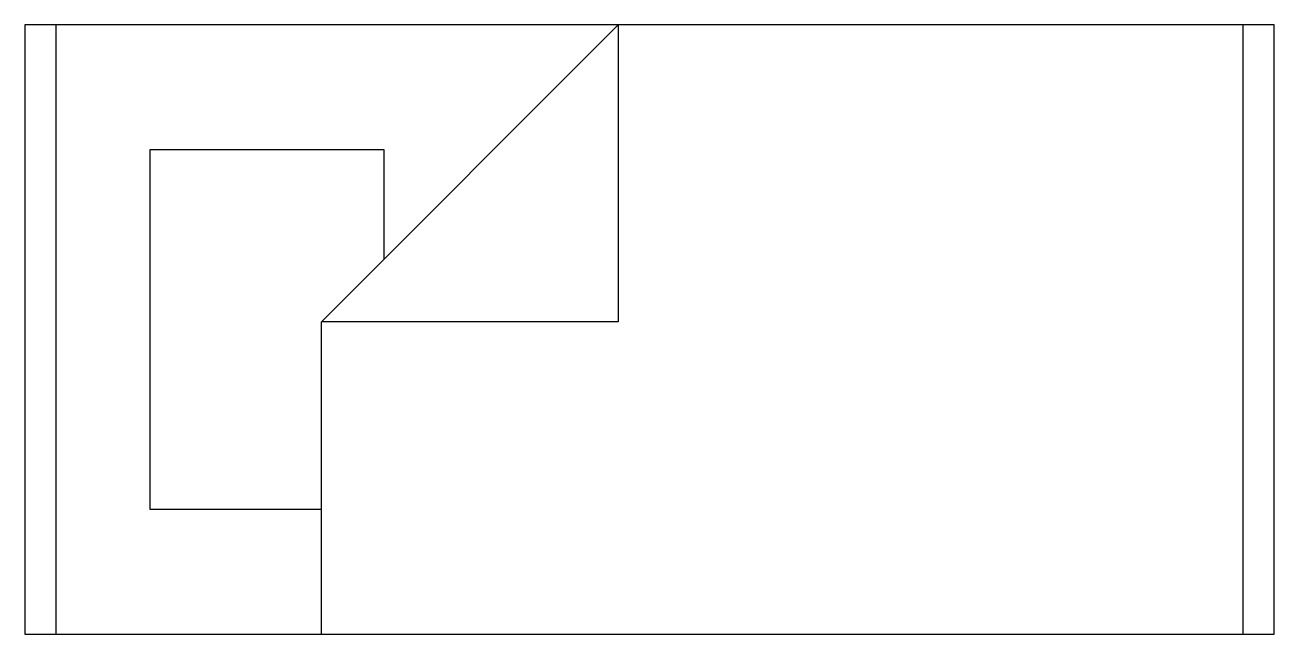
# Model space of a CAD drawing. Extents: x 0 to 80, y 293.4 to 332.4.
import ezdxf

# ---------------------------------------------------------------- set-up
doc = ezdxf.new("R2010")
doc.units = 0
doc.header["$LTSCALE"] = 24
doc.header["$MEASUREMENT"] = 0
doc.layers.get('0').update_dxf_attribs({"linetype": 'CONTINUOUS'})

# ---------------------------------------------------------------- blocks, each defined once
blk = doc.blocks.new('RECTANG')
for p, q in [((1, 1), (0, 1)), ((0, 1), (0, 0)), ((1, 0), (1, 1)), ((0, 0), (1, 0))]:
    blk.add_line(p, q)

msp = doc.modelspace()

# ---------------------------------------------------------------- linework, layer by layer
for p, q in [((2, 293.433), (2, 332.433)), ((19, 313.433), (38, 332.433)), ((38, 332.433), (38, 313.433)), ((78, 332.433), (78, 293.433)), ((23, 324.433), (8, 324.433)), ((8, 324.433), (8, 301.433)), ((23, 317.433), (23, 324.433)), ((19, 293.433), (19, 313.433)), ((38, 313.433), (19, 313.433)), ((8, 301.433), (19, 301.433))]:
    msp.add_line(p, q)

# ---------------------------------------------------------------- block references
at = {"xscale": 80, "yscale": 39, "zscale": 80, "rotation": 180}
msp.add_blockref('RECTANG', (80, 332.433), dxfattribs=at)

doc.saveas('drawing.dxf')
